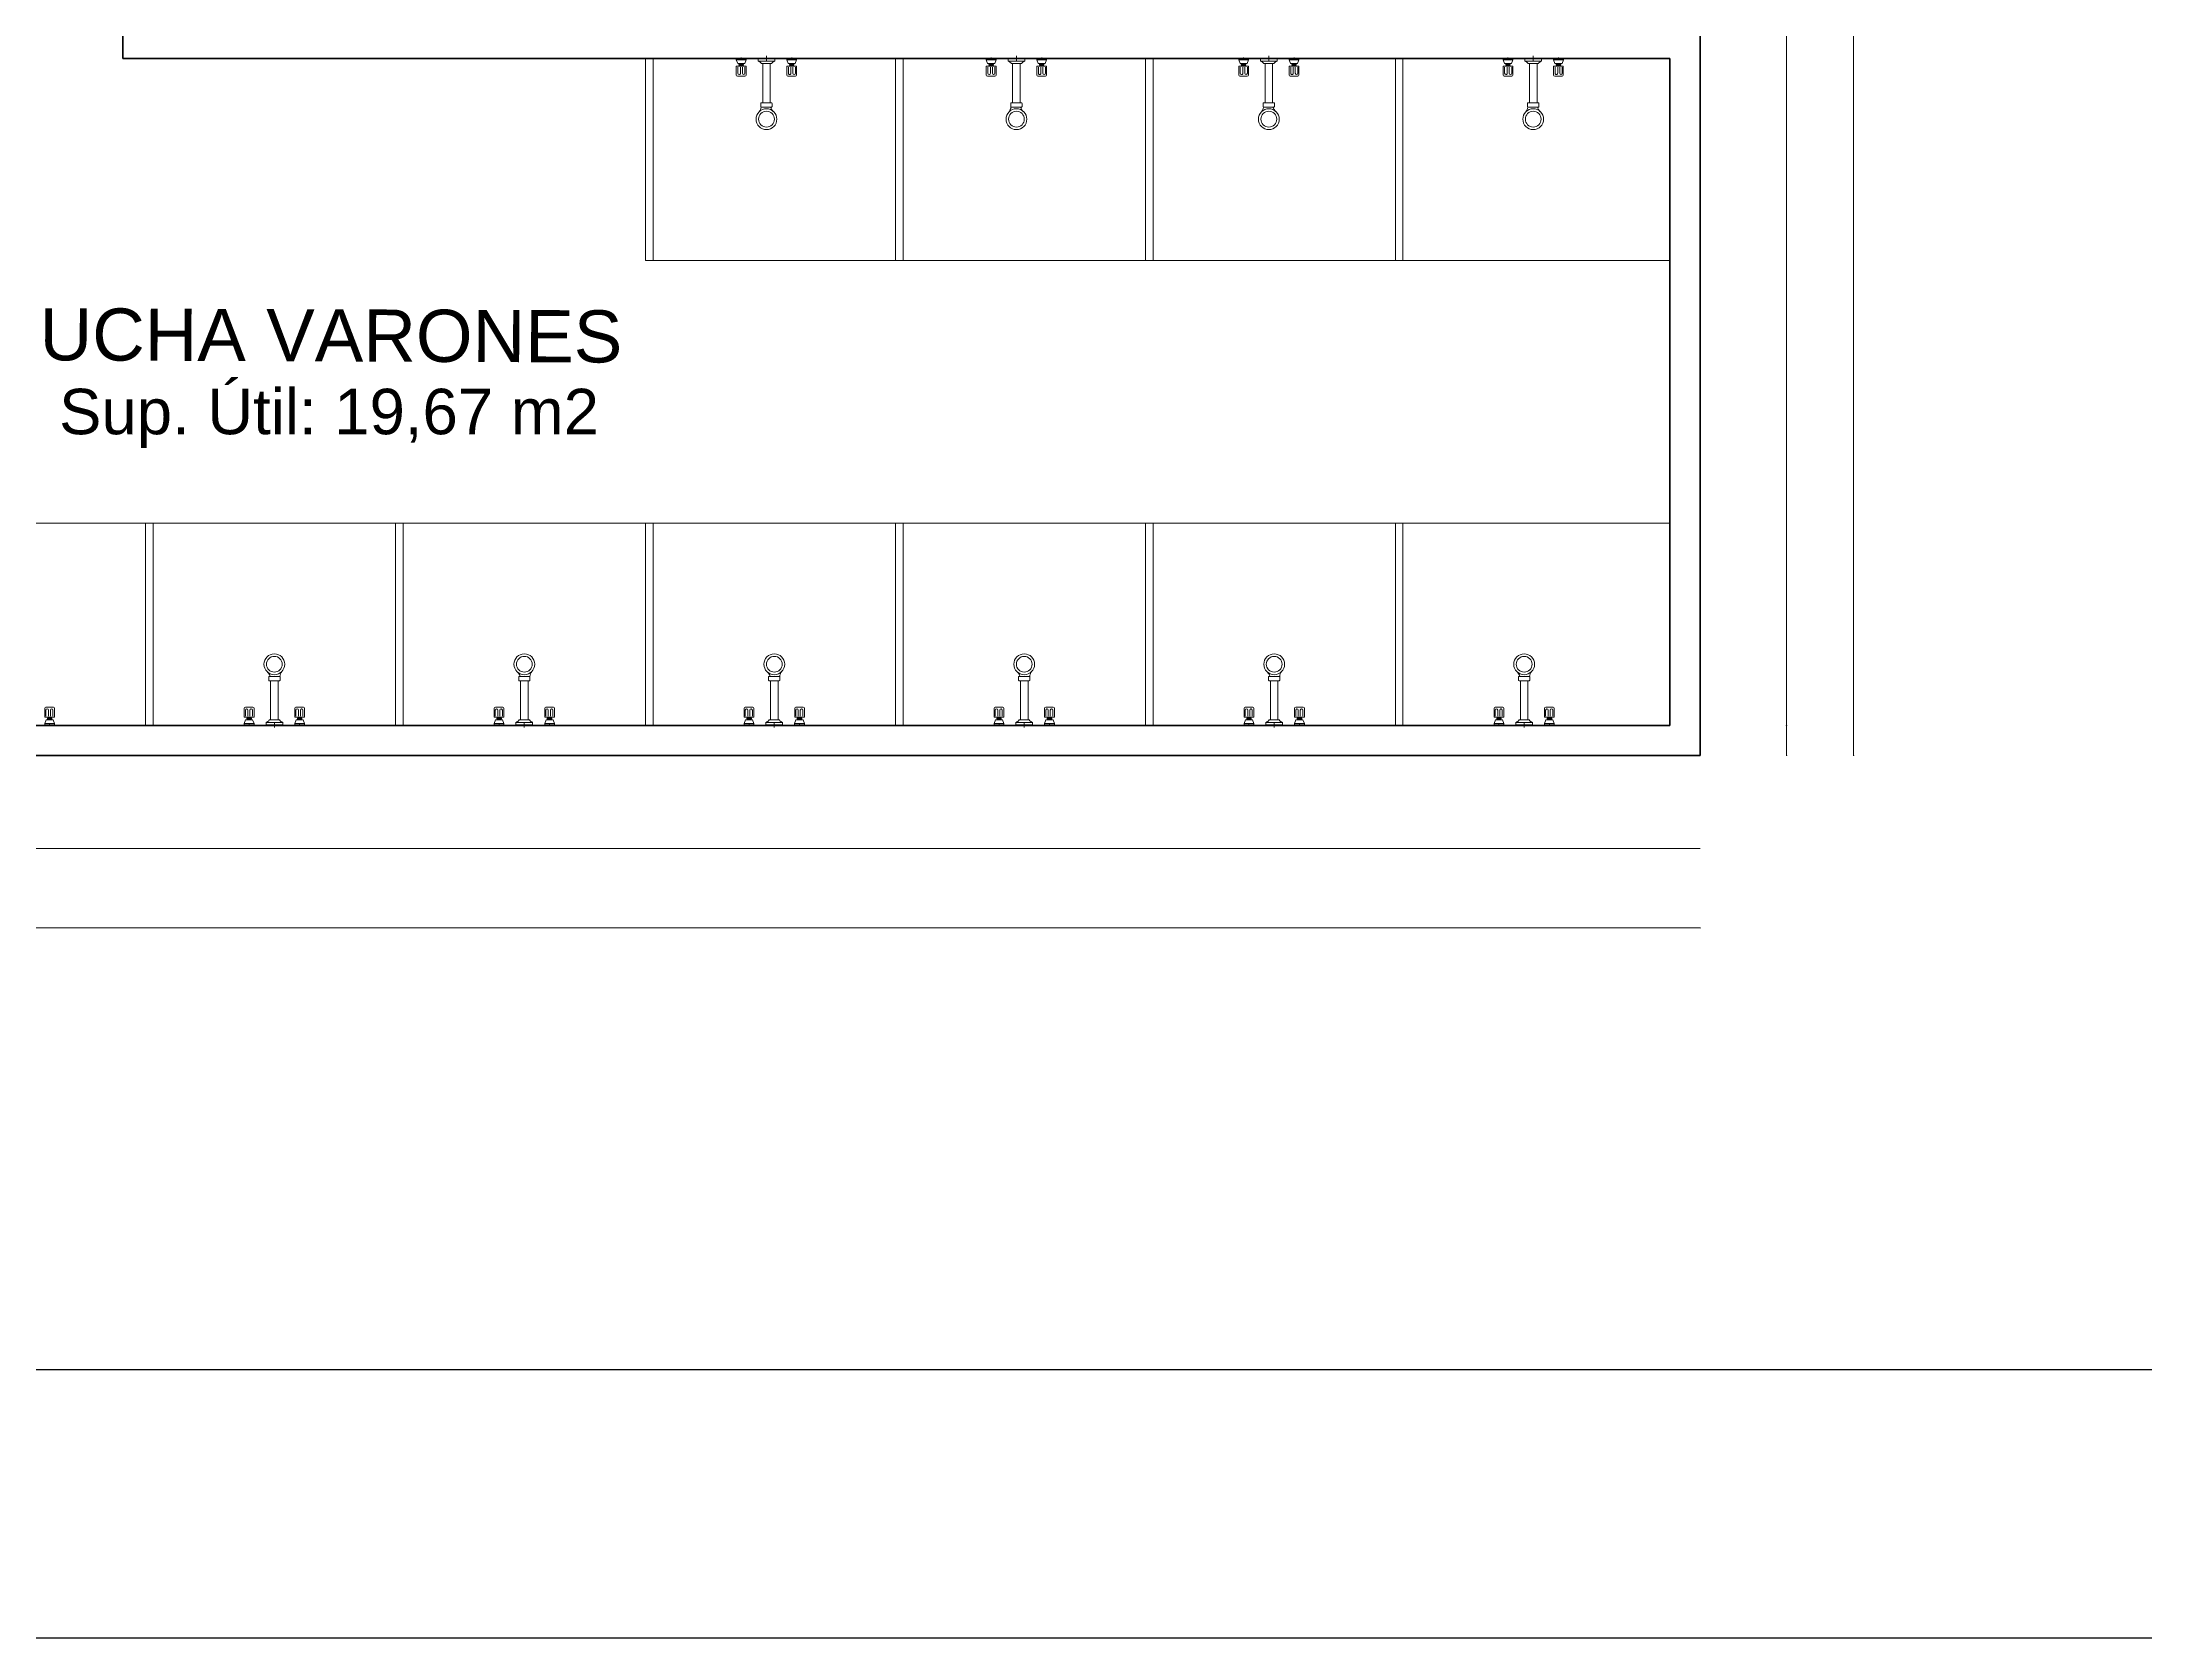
# Model space of a CAD drawing. Header units: inches. Extents: x -955375 to 106222, y -96450 to 64845.
# Drawn here: x 19552 to 28074, y 0 to 6462 of the extents above; entities that cross this region are included whole.
import ezdxf

# ---------------------------------------------------------------- set-up
doc = ezdxf.new("R2010")
doc.units = ezdxf.units.IN
doc.header["$MEASUREMENT"] = 0
doc.linetypes.add('CONTINUA', pattern=[0])
doc.layers.add('0.13', color=109, linetype='Continuous', lineweight=13)
doc.layers.add('ACHUTECH', color=24, linetype='Continuous', lineweight=18)
for name, color, linetype in [('023_MUROS_2', 7, 'Continuous'), ('101_FORMATO_E', 7, 'Continuous'), ('A_TEXTOLOCAL', 3, 'Continuous'), ('DIBUJO', 2, 'Continuous')]:
    doc.layers.add(name, color=color, linetype=linetype)
doc.styles.get("Standard").update_dxf_attribs({"font": 'isocp2.shx'})
doc.styles.add('TEXTO-100', font='romans.shx', dxfattribs={"height": 0.15})
doc.dimstyles.new('SUPERPEQUEÑA', dxfattribs={"dimtxt": 0.1, "dimasz": 0.05, "dimexe": 0.1, "dimexo": 0.15, "dimgap": 0.05, "dimtad": 1, "dimzin": 0, "dimdsep": 46, "dimtxsty": 'Standard', "dimblk1": 'CRUZZ', "dimblk2": 'CRUZZ', "dimsah": 1, "dimcen": 0.03, "dimse1": 1, "dimse2": 1, "dimclrd": 109, "dimclre": 4, "dimclrt": 173, "dimadec": 0, "dimazin": 0, "dimtfac": 1, "dimtix": 1, "dimtmove": 1, "dimatfit": 3, "dimldrblk": 'CRUZZ', "dimfxl": 1, "dimtolj": 1, "dimtzin": 0, "dimlwd": -1, "dimarcsym": 0})

# ---------------------------------------------------------------- blocks, each defined once
blk = doc.blocks.new('A$C06D66FD6')
at = {"layer": '0.13', "color": 7}
for p, q in [((0.0153452460000381, 0.2388521839406508), (0.0103444857850264, 0.2388500756006522)), ((0.0103452464444445, 0.2388500759213343), (0.0103616146290051, 0.2000264679302006)), ((0.0153616141845987, 0.2000285759494886), (0.0103616146290051, 0.2000264679302006)), ((0.0153452460000381, 0.2388521839406508), (0.0153616141845987, 0.2000285759494886)), ((0.0303444857850082, 0.2054843606889278), (0.0303444857850082, 0.2334469920859874)), ((0.0341524651237251, 0.2273445234032749), (0.0303444857850082, 0.2273445234032749)), ((0.0341524651237251, 0.2113445234032838), (0.0303444857850082, 0.2113445234032838)), ((0.0371524651237678, 0.2283445234032797), (0.0341524651237251, 0.2283445234032797)), ((0.0341524651237251, 0.2283445234032797), (0.0341524651237251, 0.210344523403279)), ((0.0371524651237678, 0.210344523403279), (0.0341524651237251, 0.210344523403279)), ((0.0371524651237678, 0.2283445234032797), (0.0371524651237678, 0.210344523403279)), ((0.040704661469249, 0.2233445234032843), (0.0371524651237678, 0.2233445234032558)), ((0.0407026490005365, 0.2153445234032745), (0.0371524651237678, 0.2153445234032745)), ((0.0406987913582953, 0.2000095573011436), (0.0407085191114902, 0.2386794895054152)), ((0.0204094580935816, 0.1194294695423821), (-1.584094889e-06, 0.1194294695423821)), ((0.0204094580935816, 0.1524393231523504), (0.0104094580935907, 0.1524393231523504)), ((0.0104094580935907, 0.1524393231523504), (0.0104094580935907, 0.0864196159324138)), ((0.0204094580935816, 0.0864196159324138), (0.0104094580935907, 0.0864196159324138)), ((0.0204094580935816, 0.1524393231523504), (0.0204094580935816, 0.0864196159324138)), ((0.0304094580935726, 0.1394294695423923), (0.0304094580935726, 0.0994294695423719)), ((0.1853336575297817, 0.1344294695423969), (0.0304094580935726, 0.1344294695423684)), ((0.1853336575297817, 0.1044294695423957), (0.0304094580935726, 0.1044294695423957)), ((0.1853336575297817, 0.0995781217561955), (0.1853336575297817, 0.1395781217561876)), ((0.1876293627536825, 0.0970864830094058), (0.2006755105851425, 0.0970864830025562)), ((0.1881077657687911, 0.1417724560821796), (0.2006755105919638, 0.1417724560821796)), ((0.2026755105850952, 0.0990864830025657), (0.2026755105920301, 0.1397724560821985)), ((0.0153452460000381, 0.0388521839406622), (0.0103444857850264, 0.0388500756006351)), ((0.0103452464444445, 0.0388500759213457), (0.0103616146290051, 2.64679301836e-05)), ((0.0153616141845987, 2.85759495e-05), (0.0103616146290051, 2.64679301836e-05)), ((0.0153452460000381, 0.0388521839406622), (0.0153616141845987, 2.85759495e-05)), ((0.0303444857850082, 0.0054843606889108), (0.0303444857850082, 0.0334469920859704)), ((0.0341524651237251, 0.0273445234032863), (0.0303444857850082, 0.0273445234032863)), ((0.0341524651237251, 0.0113445234032668), (0.0303444857850082, 0.0113445234032952)), ((0.0371524651237678, 0.0283445234032911), (0.0341524651237251, 0.0283445234032627)), ((0.0341524651237251, 0.0283445234032911), (0.0341524651237251, 0.010344523403262)), ((0.0371524651237678, 0.010344523403262), (0.0341524651237251, 0.010344523403262)), ((0.0371524651237678, 0.0283445234032911), (0.0371524651237678, 0.010344523403262)), ((0.040704661469249, 0.0233445234032672), (0.0371524651237678, 0.0233445234032672)), ((0.0407026490005365, 0.0153445234032859), (0.0371524651237678, 0.0153445234032859)), ((0.0406987913582953, 9.5573011549e-06), (0.0407085191114902, 0.0386794895053981))]:
    blk.add_line(p, q, dxfattribs=at)
for points in [[(0.0144194507129214, 0.2194294695423764), (0.0063336800781144, 0.2194294695424048)], [(0.0153452460000381, 0.2388521839406508), (0.0303444857850082, 0.2334469920859874)], [(0.0153616141845987, 0.2000285759494886), (0.0303444857850082, 0.2054843606889278)], [(0.0144194507129214, 0.0194294695423878), (0.0063336800781144, 0.0194294695423878)], [(0.0153452460000381, 0.0388521839406622), (0.0303444857850082, 0.0334469920859704)], [(0.0153616141845987, 2.85759495e-05), (0.0303444857850082, 0.0054843606889108)]]:
    blk.add_lwpolyline(points, dxfattribs=at)
for points in [[(0.0407085191114902, 0.2386794895054152), (0.0762085179882206, 0.2386705591761427, -0.4142135623730951), (0.0807073858322838, 0.2341694273049484), (0.0806999221061915, 0.2044994948159058, -0.4142135623730951), (0.0761987902350256, 0.2000006269718995), (0.0406987913582953, 0.2000095573011436)], [(0.0450769353146825, 0.2063081881659343), (0.06879566437407901, 0.2063022215161254, 0.4142135623730951), (0.0736968968560632, 0.2112009887240731), (0.0736969471678322, 0.2114009887177701, 0.4142135623730951), (0.0687981799597992, 0.2163022211997259), (0.0450794509004027, 0.2163081878495063)], [(0.0450814789192009, 0.224370003195105), (0.0688002079785974, 0.2243640365453245, 0.4142135623730951), (0.0737014404605816, 0.2292628037532722), (0.0737014907723506, 0.2294628037469408, 0.4142135623730951), (0.0688027235643176, 0.2343640362288966), (0.0450839945049211, 0.234370002878677)], [(0.0407085191114902, 0.0386794895053981), (0.0762085179882206, 0.038670559176154, -0.4142135623730951), (0.0807073858322838, 0.0341694273049598), (0.0806999221061915, 0.0044994948159172, -0.4142135623730951), (0.0761987902350256, 6.269718824e-07), (0.0406987913582953, 9.5573011549e-06)], [(0.0450769353146825, 0.0063081881659173), (0.06879566437407901, 0.0063022215161368, 0.4142135623730951), (0.0736968968560632, 0.0112009887240845), (0.0736969471678322, 0.0114009887177531, 0.4142135623730951), (0.0687981799597992, 0.0163022211997088), (0.0450794509004027, 0.0163081878495177)], [(0.0450814789192009, 0.0243700031951164), (0.0688002079785974, 0.0243640365453075, 0.4142135623730951), (0.0737014404605816, 0.0292628037532836), (0.0737014907723506, 0.0294628037469238, 0.4142135623730951), (0.0688027235643176, 0.0343640362288795), (0.0450839945049211, 0.0343700028786884)]]:
    blk.add_lwpolyline(points, format="xyb", dxfattribs=at)
for radius in [0.0412174756254081, 0.0312174756254081]:
    blk.add_circle((0.2505044091553827, 0.1194294695423821), radius, dxfattribs=at)
for centre, radius, start, end in [((0.0415648355507301, 0.158352197455315), 0.0219661575583629, 195.6155429403663, 239.4796856141413), ((0.0415648355507301, 0.080506741629506), 0.0219661575583043, 120.5203143858586, 164.3844570596337), ((0.1878336575297226, 0.0995781217561955), 0.0025000000000052, 180.0000000003255, 265.3126818759688), ((0.1878336575297226, 0.1392875285835657), 0.0025000000000028, 83.70524645722118, 173.3250060292484), ((0.2006755105919638, 0.13977245608217), 0.002, 0, 90), ((0.2006755105851425, 0.0990864830025657), 0.002, 270, 0), ((0.1924913923934355, 0.1714756175091168), 0.0369611630811287, 285.9939381075587, 316.861399565315), ((0.19825644632067, 0.0600234460994784), 0.0380334527270173, 52.18313136453732, 83.32779744678824)]:
    blk.add_arc(centre, radius, start, end, dxfattribs=at)
blk = doc.blocks.new('CRUZ')
at = {"layer": 'DIBUJO', "color": 7, "lineweight": -3}
for p, q in [((-0.2186156304733231, 0), (0.2186156304733231, 0)), ((0, 0.2186156304733231), (0, -0.2186156304733231))]:
    blk.add_line(p, q, dxfattribs=at)
at = {"layer": 'DIBUJO', "color": 7, "lineweight": -3, "const_width": 0.05}
blk.add_lwpolyline([(-0.025000000000091, 0, 1), (0.025000000000091, 0, 1)], format="xyb", close=True, dxfattribs=at)
blk = doc.blocks.new('CRUZZ')
at = {"layer": 'DIBUJO', "color": 3, "xscale": 10, "yscale": 10, "zscale": 10}
blk.add_blockref('CRUZ', (0, 0), dxfattribs=at)
blk = doc.blocks.new('*D226')
at = {"layer": 'ACHUTECH', "color": 7, "ltscale": 500, "transparency": 16777216}
blk.add_line((18989.0039039249, 3196.52165224497), (26145.65395854078, 3196.52165224497), dxfattribs=at)
at = {"layer": 'Defpoints', "color": 0, "linetype": 'CONTINUA', "ltscale": 500, "transparency": 16777216}
for p in [(18988.9539039249, 3695.17576956925), (26145.70395854078, 3695.175769569134), (26145.70395854078, 3196.52165224497)]:
    blk.add_point(p, dxfattribs=at)
at = {"layer": 'ACHUTECH', "color": 7, "linetype": 'CONTINUA', "ltscale": 500, "transparency": 16777216, "xscale": 0.05, "yscale": 0.05, "zscale": 0.05, "rotation": 180}
blk.add_blockref('CRUZZ', (18988.9539039249, 3196.52165224497), dxfattribs=at)
at = {"layer": 'ACHUTECH', "color": 7, "linetype": 'CONTINUA', "ltscale": 500, "transparency": 16777216, "xscale": 0.05, "yscale": 0.05, "zscale": 0.05}
blk.add_blockref('CRUZZ', (26145.70395854078, 3196.52165224497), dxfattribs=at)
at = {"layer": 'ACHUTECH', "color": 7, "linetype": 'CONTINUA', "lineweight": 13, "ltscale": 500, "transparency": 16777216, "insert": (22567.32893123284, 3196.61665224497), "char_height": 0.15, "attachment_point": 5}
blk.add_mtext('\\A1;7156.75', dxfattribs=at)
blk = doc.blocks.new('*D227')
at = {"layer": 'ACHUTECH', "color": 7, "ltscale": 500, "transparency": 16777216}
blk.add_line((26145.75395854078, 3196.52165224497), (26268.3937050831, 3196.52165224497), dxfattribs=at)
at = {"layer": 'Defpoints', "color": 0, "linetype": 'CONTINUA', "ltscale": 500, "transparency": 16777216}
for p in [(26145.70395854078, 3695.175769569134), (26268.4437050831, 3572.43602302728), (26268.4437050831, 3196.52165224497)]:
    blk.add_point(p, dxfattribs=at)
at = {"layer": 'ACHUTECH', "color": 7, "linetype": 'CONTINUA', "ltscale": 500, "transparency": 16777216, "xscale": 0.05, "yscale": 0.05, "zscale": 0.05, "rotation": 180}
blk.add_blockref('CRUZZ', (26145.70395854078, 3196.52165224497), dxfattribs=at)
at = {"layer": 'ACHUTECH', "color": 7, "linetype": 'CONTINUA', "ltscale": 500, "transparency": 16777216, "xscale": 0.05, "yscale": 0.05, "zscale": 0.05}
blk.add_blockref('CRUZZ', (26268.4437050831, 3196.52165224497), dxfattribs=at)
at = {"layer": 'ACHUTECH', "color": 7, "linetype": 'CONTINUA', "lineweight": 13, "ltscale": 500, "transparency": 16777216, "insert": (26207.07383181194, 3196.61666700875), "char_height": 0.15, "attachment_point": 5}
blk.add_mtext('\\A1;122.74', dxfattribs=at)
blk = doc.blocks.new('*D228')
at = {"layer": 'ACHUTECH', "color": 7, "ltscale": 500, "transparency": 16777216}
blk.add_line((10663.15776349277, 2874.553897418496), (26268.3937050831, 2874.553897418496), dxfattribs=at)
at = {"layer": 'Defpoints', "color": 0, "linetype": 'CONTINUA', "ltscale": 500, "transparency": 16777216}
for p in [(10663.10776349278, 3572.43602302728), (26268.4437050831, 3572.43602302728), (26268.4437050831, 2874.553897418496)]:
    blk.add_point(p, dxfattribs=at)
at = {"layer": 'ACHUTECH', "color": 7, "linetype": 'CONTINUA', "ltscale": 500, "transparency": 16777216, "xscale": 0.05, "yscale": 0.05, "zscale": 0.05, "rotation": 180}
blk.add_blockref('CRUZZ', (10663.10776349278, 2874.553897418496), dxfattribs=at)
at = {"layer": 'ACHUTECH', "color": 7, "linetype": 'CONTINUA', "ltscale": 500, "transparency": 16777216, "xscale": 0.05, "yscale": 0.05, "zscale": 0.05}
blk.add_blockref('CRUZZ', (26268.4437050831, 2874.553897418496), dxfattribs=at)
at = {"layer": 'ACHUTECH', "color": 7, "linetype": 'CONTINUA', "lineweight": 13, "ltscale": 500, "transparency": 16777216, "insert": (18465.77573428794, 2874.648897418496), "char_height": 0.15, "attachment_point": 5}
blk.add_mtext('\\A1;15605.34', dxfattribs=at)
blk = doc.blocks.new('*D234')
at = {"layer": 'ACHUTECH', "color": 7, "ltscale": 500, "transparency": 16777216}
blk.add_line((26618.03675111761, 3572.486023027282), (26618.03675111761, 3695.125769569252), dxfattribs=at)
at = {"layer": 'Defpoints', "color": 0, "linetype": 'CONTINUA', "ltscale": 500, "transparency": 16777216}
for p in [(26145.70395854033, 3695.175769569252), (26618.03675111761, 3695.175769569252), (26268.44370508265, 3572.436023027281)]:
    blk.add_point(p, dxfattribs=at)
at = {"layer": 'ACHUTECH', "color": 7, "linetype": 'CONTINUA', "ltscale": 500, "transparency": 16777216, "xscale": 0.05, "yscale": 0.05, "zscale": 0.05}
for p, rotation in [((26618.03675111761, 3695.175769569252), 90), ((26618.03675111761, 3572.436023027281), 270)]:
    blk.add_blockref('CRUZZ', p, dxfattribs=dict(at, rotation=rotation))
at = {"layer": 'ACHUTECH', "color": 7, "linetype": 'CONTINUA', "lineweight": 13, "ltscale": 500, "transparency": 16777216, "insert": (26617.94173635382, 3633.805896298258), "char_height": 0.15, "attachment_point": 5, "rotation": 90}
blk.add_mtext('\\A1;122.74', dxfattribs=at)
blk = doc.blocks.new('*D235')
at = {"layer": 'ACHUTECH', "color": 7, "ltscale": 500, "transparency": 16777216}
blk.add_line((26618.03675111796, 3695.225769569136), (26618.03675111796, 6395.400193492808), dxfattribs=at)
at = {"layer": 'Defpoints', "color": 0, "linetype": 'CONTINUA', "ltscale": 500, "transparency": 16777216}
for p in [(26145.70395854137, 6395.450193492808), (26618.03675111796, 6395.450193492808), (26145.70395854079, 3695.175769569136)]:
    blk.add_point(p, dxfattribs=at)
at = {"layer": 'ACHUTECH', "color": 7, "linetype": 'CONTINUA', "ltscale": 500, "transparency": 16777216, "xscale": 0.05, "yscale": 0.05, "zscale": 0.05}
for p, rotation in [((26618.03675111796, 6395.450193492808), 90), ((26618.03675111796, 3695.175769569136), 270)]:
    blk.add_blockref('CRUZZ', p, dxfattribs=dict(at, rotation=rotation))
at = {"layer": 'ACHUTECH', "color": 7, "linetype": 'CONTINUA', "lineweight": 13, "ltscale": 500, "transparency": 16777216, "insert": (26617.94173635417, 5045.312981530963), "char_height": 0.15, "attachment_point": 5, "rotation": 90}
blk.add_mtext('\\A1;2700.27', dxfattribs=at)
blk = doc.blocks.new('*D236')
at = {"layer": 'ACHUTECH', "color": 7, "ltscale": 500, "transparency": 16777216}
blk.add_line((26618.03675111761, 6395.500193492809), (26618.03675111761, 6518.13994003475), dxfattribs=at)
at = {"layer": 'Defpoints', "color": 0, "linetype": 'CONTINUA', "ltscale": 500, "transparency": 16777216}
for p in [(26145.70395854079, 6518.18994003475), (26618.03675111761, 6518.18994003475), (26145.70395854079, 6395.450193492808)]:
    blk.add_point(p, dxfattribs=at)
at = {"layer": 'ACHUTECH', "color": 7, "linetype": 'CONTINUA', "ltscale": 500, "transparency": 16777216, "xscale": 0.05, "yscale": 0.05, "zscale": 0.05}
for p, rotation in [((26618.03675111761, 6518.18994003475), 90), ((26618.03675111761, 6395.450193492808), 270)]:
    blk.add_blockref('CRUZZ', p, dxfattribs=dict(at, rotation=rotation))
at = {"layer": 'ACHUTECH', "color": 7, "linetype": 'CONTINUA', "lineweight": 13, "ltscale": 500, "transparency": 16777216, "insert": (26617.94173635382, 6456.82006676377), "char_height": 0.15, "attachment_point": 5, "rotation": 90}
blk.add_mtext('\\A1;122.74', dxfattribs=at)
blk = doc.blocks.new('*D239')
at = {"layer": 'ACHUTECH', "color": 7, "ltscale": 500, "transparency": 16777216}
blk.add_line((26889.83913647976, 11008.36900102829), (26889.83913647976, 3572.486023027282), dxfattribs=at)
at = {"layer": 'Defpoints', "color": 0, "linetype": 'CONTINUA', "ltscale": 500, "transparency": 16777216}
for p in [(26268.44370508265, 11008.41900102829), (26268.44370508311, 3572.436023027281), (26889.83913647976, 3572.436023027281)]:
    blk.add_point(p, dxfattribs=at)
at = {"layer": 'ACHUTECH', "color": 7, "linetype": 'CONTINUA', "ltscale": 500, "transparency": 16777216, "xscale": 0.05, "yscale": 0.05, "zscale": 0.05}
for p, rotation in [((26889.83913647976, 11008.41900102829), 90), ((26889.83913647976, 3572.436023027281), 270)]:
    blk.add_blockref('CRUZZ', p, dxfattribs=dict(at, rotation=rotation))
at = {"layer": 'ACHUTECH', "color": 7, "linetype": 'CONTINUA', "lineweight": 13, "ltscale": 500, "transparency": 16777216, "insert": (26889.74413647975, 7290.427512027776), "char_height": 0.15, "attachment_point": 5, "rotation": 90}
blk.add_mtext('\\A1;7435.98', dxfattribs=at)

msp = doc.modelspace()

# ---------------------------------------------------------------- linework, layer by layer
at = {"layer": '023_MUROS_2', "color": 7, "lineweight": 50}
for p, q in [((26268.44370508263, 11008.41900102828), (26268.4437050831, 3572.43602302728)), ((19878.81706635209, 7806.957278725102), (19878.81706635151, 6395.450193492601)), ((19878.81706635209, 6395.450193492688), (26145.70395854031, 6395.450193492805)), ((26145.70395854078, 3695.175769569134), (26145.70395854078, 6395.450193492805)), ((18988.9539039249, 3695.17576956925), (26145.70395854031, 3695.17576956925)), ((26268.44370508263, 3572.43602302728), (10663.10776349278, 3572.43602302728))]:
    msp.add_line(p, q, dxfattribs=at)
at = {"layer": '101_FORMATO_E', "color": 7}
for p, q in [((1139.941933551963, 1086.095263811207), (105130.1038165922, 1086.095263811207)), ((1139.941933551963, 1086.095263811207), (105130.1038165922, 1086.095263811207)), ((-0.170368870254606, -0.3873414618428797), (106221.6059958284, -0.3873414618428797)), ((-0.170368870254606, -0.3873414618428797), (106221.6059958284, -0.3873414618428797))]:
    msp.add_line(p, q, dxfattribs=at)
at = {"layer": 'ACHUTECH', "color": 7, "linetype": 'CONTINUA', "lineweight": 13, "ltscale": 500}
for p, q in [((21996.07769420344, 6395.450193492368), (21996.07769420309, 5577.185216545717)), ((22026.76263083902, 6395.450193492368), (22026.76263083868, 5577.185216545717)), ((23008.68060317494, 6395.450193491757), (23008.68060317459, 5577.185216545193)), ((23008.68060317459, 6395.450193492368), (23008.68060317412, 5577.185216545717)), ((23039.36553981075, 6395.450193491757), (23039.36553981028, 5577.185216545106)), ((23039.36553981028, 6395.450193492368), (23039.36553980982, 5577.185216545717)), ((24021.28351214608, 6395.450193491757), (24021.28351214561, 5577.185216545193)), ((24051.96844878178, 6395.450193491757), (24051.96844878131, 5577.185216545106)), ((25033.88642111711, 6395.450193491553), (25033.88642111664, 5577.185216544989)), ((25064.5713577528, 6395.450193491553), (25064.57135775233, 5577.185216544873)), ((21996.07769420251, 5577.185216545891), (26145.70395854078, 5577.185216545804)), ((18988.95390392385, 4513.440746515727), (26145.70395854031, 4513.440746515727)), ((19970.87187626057, 4513.440746515727), (19970.87187626011, 3695.175769569018)), ((20001.55681289616, 4513.440746515727), (20001.55681289569, 3695.175769569018)), ((20983.47478523207, 4513.440746515087), (20983.4747852316, 3695.175769568523)), ((21014.15972186776, 4513.440746515087), (21014.1597218673, 3695.175769568406)), ((21996.07769420309, 4513.440746515727), (21996.07769420251, 3695.175769569018)), ((22026.76263083868, 4513.440746515727), (22026.76263083821, 3695.175769569018)), ((23008.68060317459, 4513.440746515087), (23008.68060317412, 3695.175769568523)), ((23008.68060317412, 4513.440746515727), (23008.68060317377, 3695.175769569018)), ((23039.36553981028, 4513.440746515087), (23039.36553980982, 3695.175769568406)), ((23039.36553980982, 4513.440746515727), (23039.36553980935, 3695.175769569018)), ((24021.28351214561, 4513.440746515087), (24021.28351214503, 3695.175769568523)), ((24051.96844878131, 4513.440746515087), (24051.96844878073, 3695.175769568406)), ((25033.88642111664, 4513.440746514883), (25033.88642111617, 3695.175769568319)), ((25064.57135775233, 4513.440746514883), (25064.57135775176, 3695.175769568232)), ((1139.941933551963, 1086.095263811207), (101428.450158812, 1086.095263811207))]:
    msp.add_line(p, q, dxfattribs=at)

# ---------------------------------------------------------------- block references
at = {"layer": 'ACHUTECH', "color": 7, "linetype": 'CONTINUA', "lineweight": 13, "ltscale": 500, "xscale": 1022.831221183081, "yscale": 1022.831221183081, "zscale": 1022.831221183081}
for p, rotation in [((22363.88385164791, 6406.09731222548), 270), ((23376.48676061882, 6406.097312226499), 270), ((24398.96547092746, 6406.097312225305), 270), ((25470.03322513245, 6406.097312226499), 270), ((19602.06908026964, 3686.313458028148), 90), ((20614.67198924044, 3686.313458027915), 90), ((21627.27489821216, 3686.313458028148), 90), ((22639.87780718307, 3686.313458028148), 90), ((23652.48071615468, 3686.313458027304), 90), ((24665.08362512559, 3686.31345802806), 90), ((25677.68653409661, 3686.31345802806), 90)]:
    msp.add_blockref('A$C06D66FD6', p, dxfattribs=dict(at, rotation=rotation))

# ---------------------------------------------------------------- texts
at = {"color": 7, "insert": (19620.42652847439, 4818.477796363346), "char_height": 184.1096198129545, "width": 3003.667872464268, "attachment_point": 7}
msp.add_mtext('{\\fArial|b0|i0|c0|p34;Sup. Útil: 19,67 m2}', dxfattribs=at)
at = {"layer": 'A_TEXTOLOCAL', "color": 7, "insert": (21902.5566496246, 5375.500561748471), "char_height": 211.2278102269363, "width": 5649.788522608919, "attachment_point": 3, "rotation": 359.7791331870157, "style": 'TEXTO-100'}
msp.add_mtext('{\\fArial|b0|i0|c0|p34;DUCHA VARONES}', dxfattribs=at)

# ---------------------------------------------------------------- dimensions: what is measured, and where the dimension line sits
at = {"layer": 'ACHUTECH', "color": 7, "linetype": 'CONTINUA', "lineweight": 13, "ltscale": 500}
for base, p1, p2, picture, middle in [((26889.83913647976, 3572.436023027281), (26268.44370508263, 11008.41900102828), (26268.4437050831, 3572.43602302728), '*D239', (26889.74413647975, 7290.427512027776)), ((26618.03675111761, 6518.18994003475), (26145.70395854078, 6395.450193492805), (26145.70395854078, 6518.189940034747), '*D236', (26617.94173635382, 6456.82006676377)), ((26618.03675111796, 6395.450193492808), (26145.70395854078, 3695.175769569134), (26145.70395854136, 6395.450193492805), '*D235', (26617.94173635417, 5045.312981530963)), ((26618.03675111761, 3695.175769569252), (26268.44370508263, 3572.43602302728), (26145.70395854031, 3695.17576956925), '*D234', (26617.94173635382, 3633.805896298258))]:
    dim = msp.add_linear_dim(base=base, p1=p1, p2=p2, angle=90, dimstyle='SUPERPEQUEÑA', override={"dimtxt": 0.15, "dimgap": 0.02, "dimclrd": 7, "dimclrt": 7, "dimfxl": 0.2}, dxfattribs=at)
    dim.commit()
    dim.dimension.update_dxf_attribs({"geometry": picture, "text_midpoint": middle})
for base, p1, p2, picture, middle in [((26145.70395854078, 3196.52165224497), (18988.9539039249, 3695.17576956925), (26145.70395854078, 3695.175769569134), '*D226', (22567.32893123284, 3196.61665224497)), ((26268.4437050831, 3196.52165224497), (26145.70395854078, 3695.175769569134), (26268.4437050831, 3572.43602302728), '*D227', (26207.07383181194, 3196.61666700875)), ((26268.4437050831, 2874.553897418496), (10663.10776349278, 3572.43602302728), (26268.4437050831, 3572.43602302728), '*D228', (18465.77573428794, 2874.648897418496))]:
    dim = msp.add_linear_dim(base=base, p1=p1, p2=p2, dimstyle='SUPERPEQUEÑA', override={"dimtxt": 0.15, "dimgap": 0.02, "dimclrd": 7, "dimclrt": 7, "dimfxl": 0.2}, dxfattribs=at)
    dim.commit()
    dim.dimension.update_dxf_attribs({"geometry": picture, "text_midpoint": middle})

doc.saveas('drawing.dxf')
